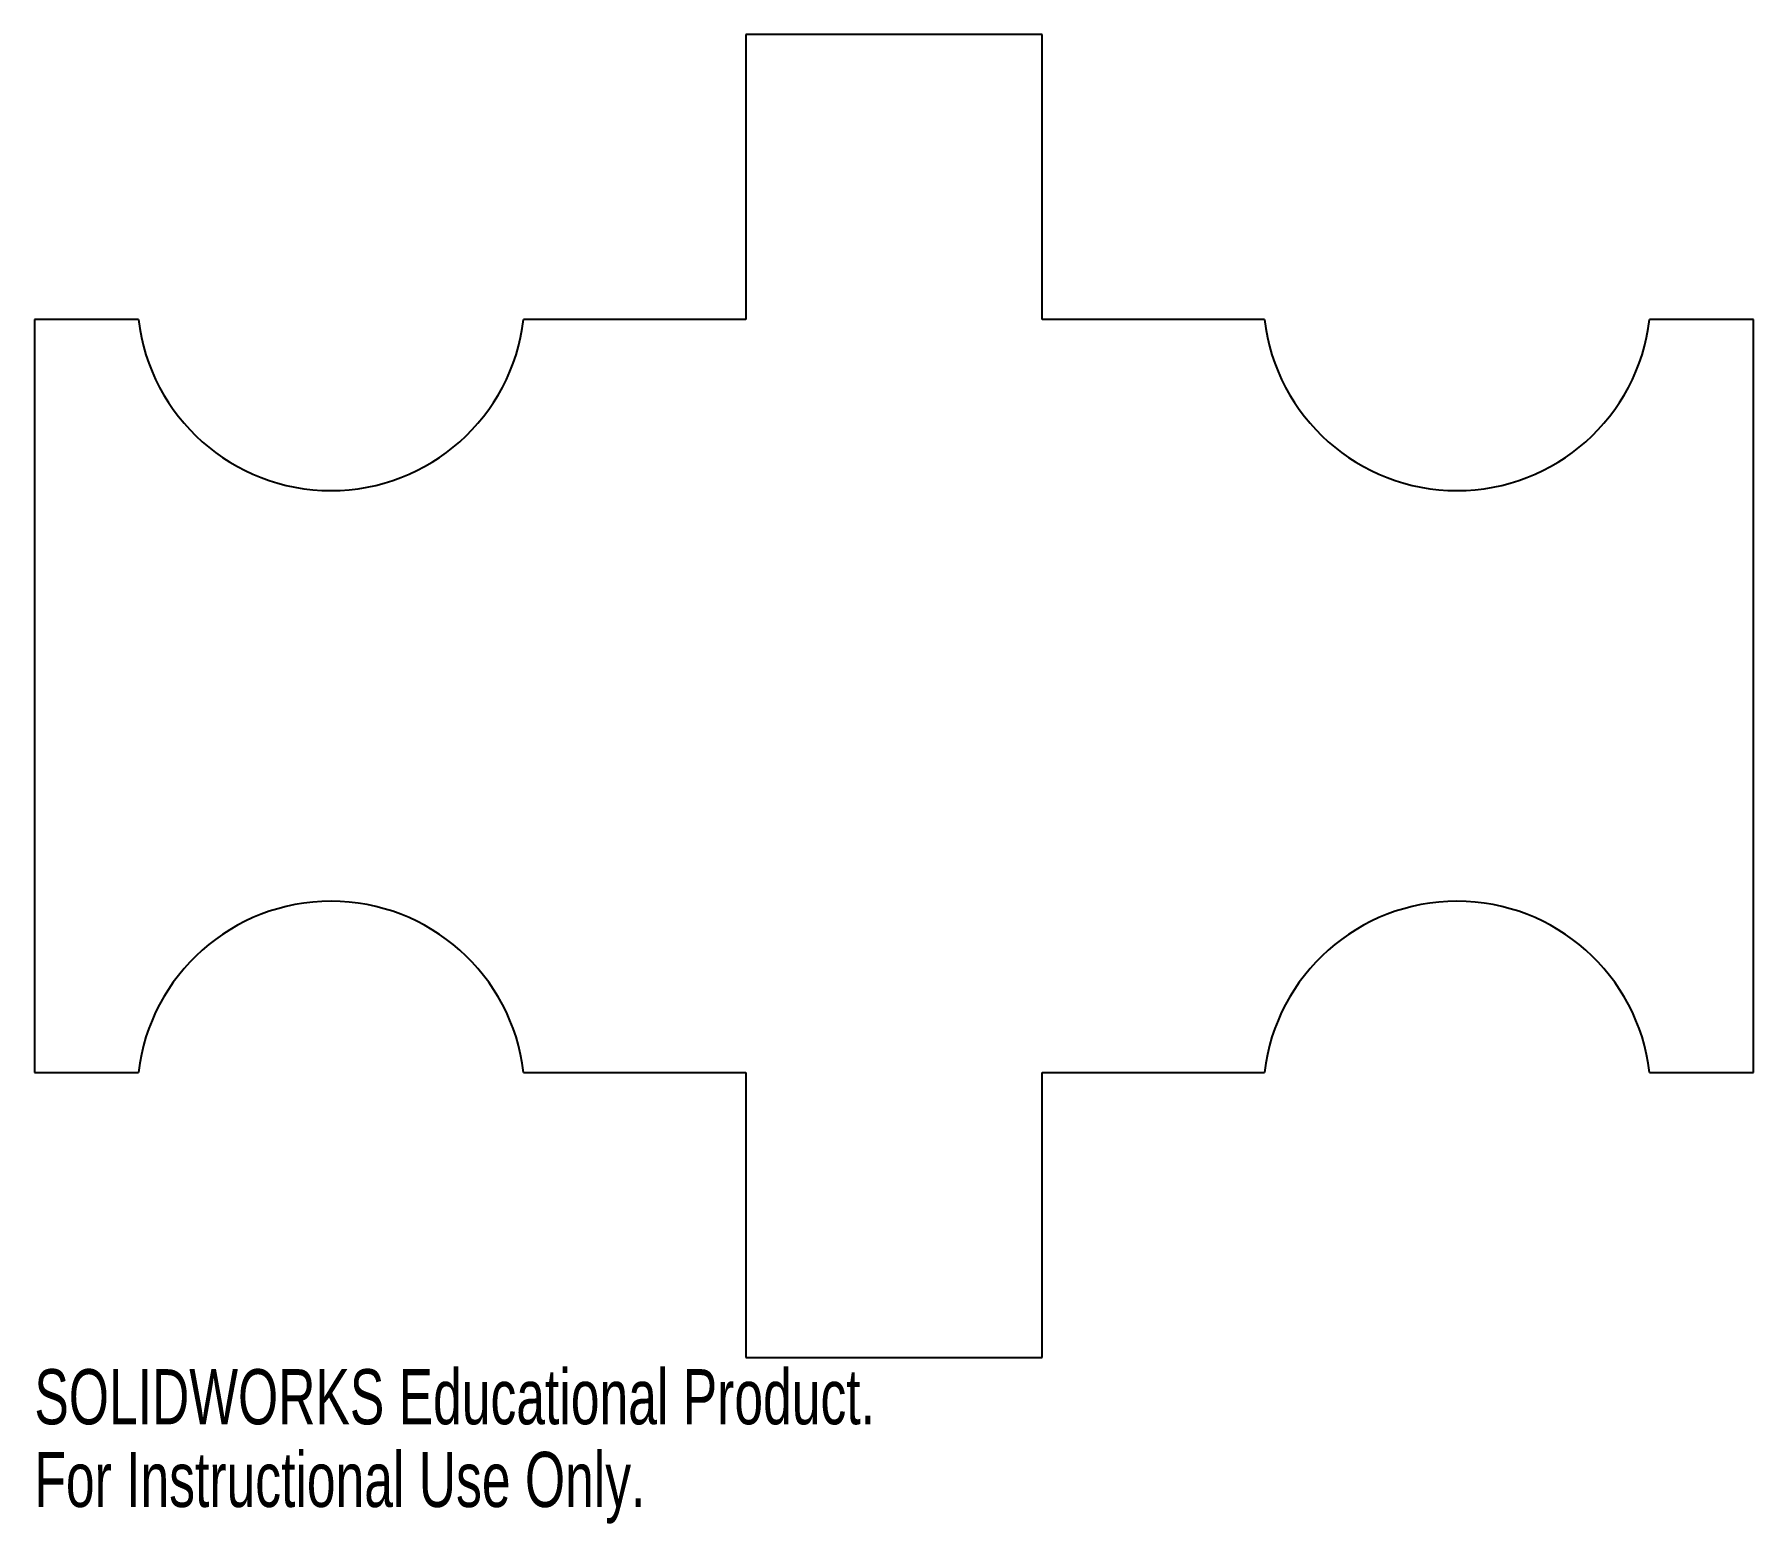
# Model space of a CAD drawing. Header units: millimetres. Extents: x -75 to 75, y -73 to 58.
import ezdxf

# ---------------------------------------------------------------- set-up
doc = ezdxf.new("R2010")
doc.units = ezdxf.units.MM
doc.styles.add('SLDTEXTSTYLE0', font='TXT', dxfattribs={"width": 0.7})

msp = doc.modelspace()

# ---------------------------------------------------------------- linework, layer by layer
at = {"color": 7, "linetype": 'Continuous', "lineweight": 25}
for p, q in [((13, 58), (-13, 58)), ((-13, 58), (-13, 33)), ((13, 33), (13, 58)), ((-66.23, 33), (-75.35, 33)), ((-75.35, 33), (-75.35, -33)), ((-13, 33), (-32.47, 33)), ((32.47, 33), (13, 33)), ((75.35, 33), (66.23, 33)), ((75.35, -33), (75.35, 33)), ((-75.35, -33), (-66.23, -33)), ((-32.47, -33), (-13, -33)), ((-13, -33), (-13, -58)), ((13, -58), (13, -33)), ((13, -33), (32.47, -33)), ((66.23, -33), (75.35, -33)), ((-13, -58), (13, -58))]:
    msp.add_line(p, q, dxfattribs=at)
for centre, start, end in [((-49.35, 35), 186.7563, 353.2437), ((49.35, 35), 186.7563, 353.2437), ((-49.35, -35), 6.7563, 173.2437), ((49.35, -35), 6.7563, 173.2437)]:
    msp.add_arc(centre, 17, start, end, dxfattribs=at)

# ---------------------------------------------------------------- texts
at = {"color": 7, "linetype": 'Continuous', "char_height": 4.8336, "attachment_point": 1, "style": 'SLDTEXTSTYLE0'}
for s, insert in [('SOLIDWORKS Educational Product.', (-75.35, -59.02)), ('For Instructional Use Only.', (-75.35, -66.27))]:
    msp.add_mtext(s, dxfattribs=dict(at, insert=insert))

doc.saveas('drawing.dxf')
